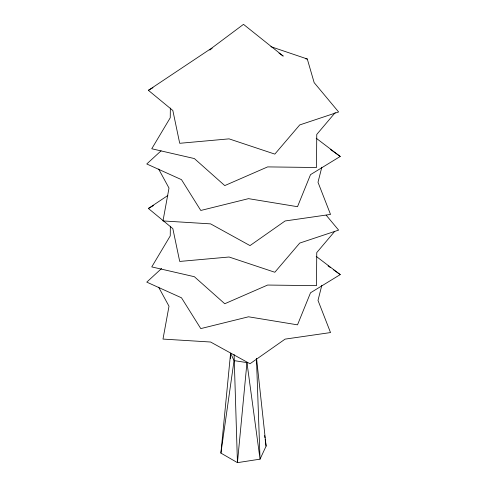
<?xml version="1.0" encoding="UTF-8"?>
<svg xmlns="http://www.w3.org/2000/svg" width="487" height="487" viewBox="0 0 487 487"><rect width="100%" height="100%" fill="white"/><g stroke="black" fill="none" stroke-linecap="round" stroke-linejoin="round"><path stroke-width="0.73" d="M256.576 358.663L266.097 446.11L260.04 459.156L237.443 462.65L234.095 354.548M170.347 108.053L170.243 117.769L151.755 148.766L194.368 158.567L224.757 185.596L267.625 166.901L316.501 167.51L316.757 134.436L335.245 112.594M170.347 226.199L170.243 235.915L151.755 266.913L194.368 276.713L224.757 303.742L267.625 285.047L316.501 285.656L316.757 252.583L334.758 231.313M230.369 358.45L230.588 353.16L234.046 360.611L220.903 453.099L237.443 462.65L246.958 362.608L234.046 360.611M220.903 453.099L230.588 353.16M321.822 167.193L317.999 182.278L330.527 214.42L285.096 220.976L250.014 245.6L210.597 223.874L162.987 220.934L169.001 188.073L158.622 169.026M321.822 285.339L317.999 300.424L330.527 332.566L285.096 339.122L250.014 363.746L210.597 342.02L162.987 339.08L169.001 306.22L158.622 287.172M161.075 150.818L146.77 163.979L181.493 179.654L200.778 210.463L248.516 198.653L297.508 206.701L310.523 174.638L340.23 156.455L316.203 138.223M161.623 268.459L146.77 282.125L181.493 297.8L200.778 328.603L248.516 316.793L297.508 324.847L310.523 292.784L340.23 274.601L316.203 256.363M209.8 50.082L212.174 48.176M270.888 46.673L307.291 58.994L314.158 82.638L338.617 111.967L299.724 124.934L274.826 154.111L229.067 138.862L179.709 143.294L172.842 110.5L148.383 90.326L211.888 47.982L243.5 24.35L283.227 56.096L279.008 53.101M326.15 215.157L338.617 230.114L299.724 243.08L274.826 272.257L229.067 257.008L179.709 261.44L172.842 228.64L148.383 208.466L167.875 195.47M148.383 90.326L152.997 87.697M148.383 208.466L153.655 205.471M305.793 58.854L307.291 58.994M330.484 149.485L340.23 156.455M328.043 265.89L330.484 267.631M333.528 269.81L340.23 274.601M264.654 435.567L264.965 437.825M265.172 439.329L266.097 446.11M246.958 362.608L260.04 459.156L256.466 358.663"/></g></svg>
